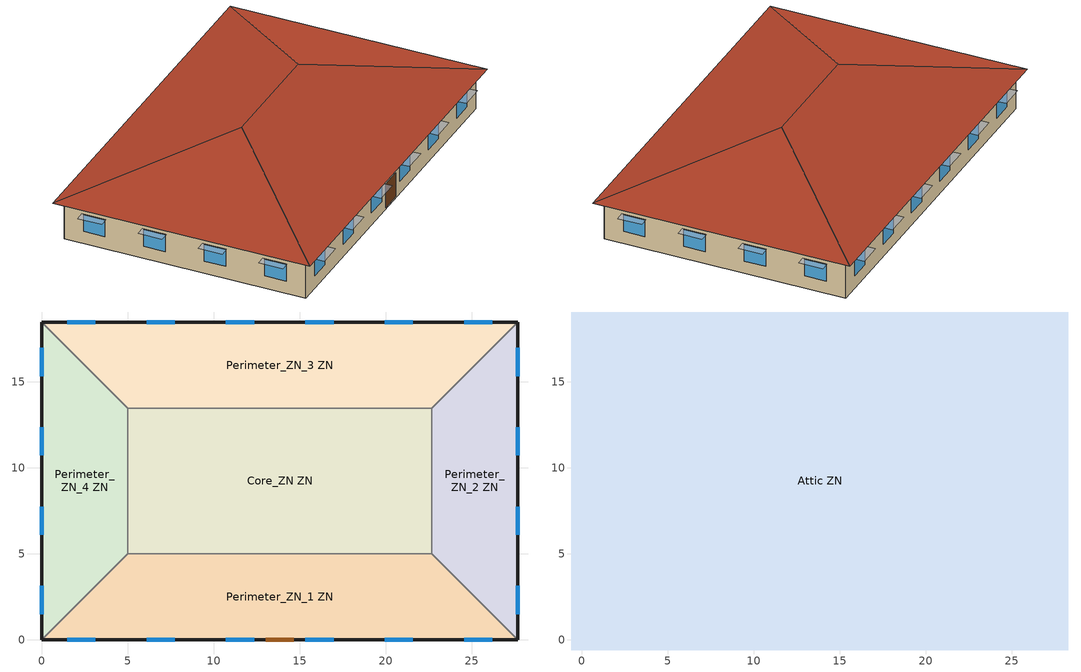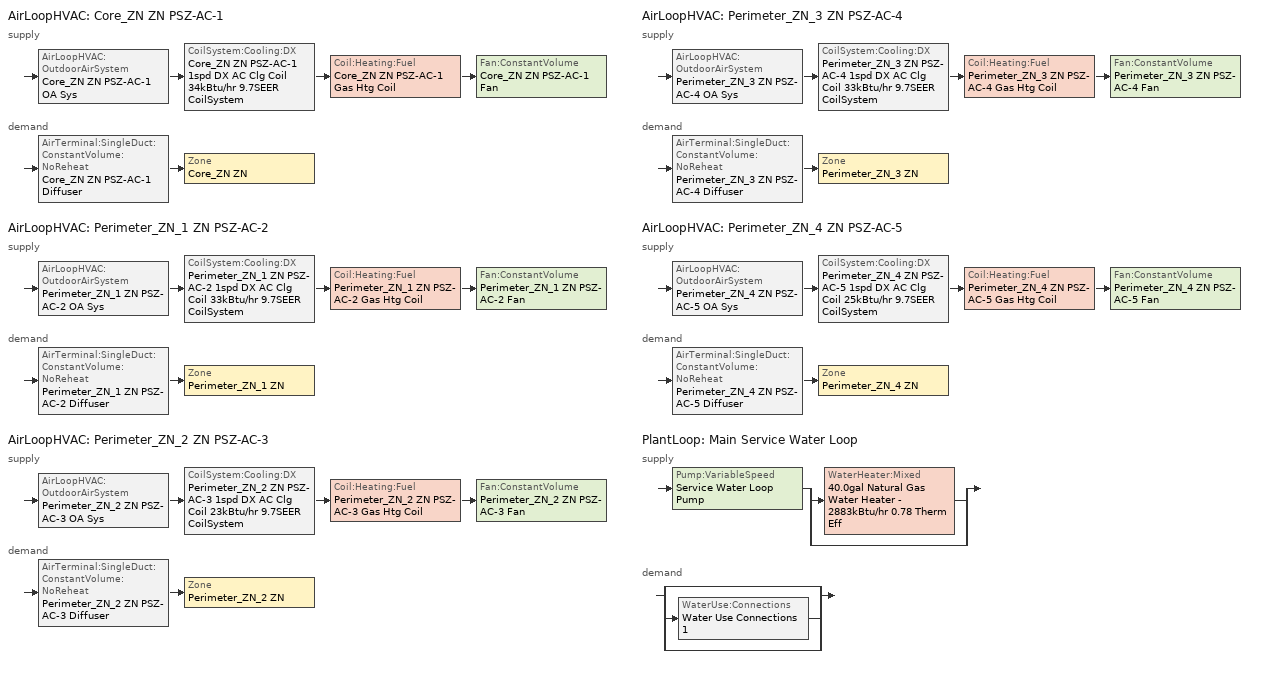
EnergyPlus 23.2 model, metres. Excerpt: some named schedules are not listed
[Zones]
Core_ZN ZN
 floor ground (ext-slab-mass): 22.69,13.46 22.69,5 5,5 5,13.46 z0
 wall to Perimeter_ZN_2 ZN (Typical Interior Wall): 22.69,5 22.69,13.46 z0:3.05
 wall to Perimeter_ZN_3 ZN (Typical Interior Wall): 22.69,13.46 5,13.46 z0:3.05
 wall to Perimeter_ZN_1 ZN (Typical Interior Wall): 5,5 22.69,5 z0:3.05
 wall to Perimeter_ZN_4 ZN (Typical Interior Wall): 5,13.46 5,5 z0:3.05
Perimeter_ZN_1 ZN
 floor ground (ext-slab-mass): 22.69,5 27.69,0 0,0 5,5 z0
 wall outside (Typical Insulated Exterior Mass Wall adj ext wall insulation adj ext wall insulation): 0,0 27.69,0 z0:3.05
 wall to Perimeter_ZN_2 ZN (Typical Interior Wall): 27.69,0 22.69,5 z0:3.05
 wall to Perimeter_ZN_4 ZN (Typical Interior Wall): 5,5 0,0 z0:3.05
 window (Window U-0.63 and Window SHGC 0.25): 1.49,0 3.12,0 / 6.11,0 7.74,0 / 10.72,0 12.35,0 / 15.34,0 16.97,0 / 19.95,0 21.58,0 / 24.57,0 26.2,0 z0.98:2.34
 door (Typical Insulated Metal Door): 13.03,0 14.66,0 z0.11:2.02
Perimeter_ZN_2 ZN
 floor ground (ext-slab-mass): 27.69,18.46 27.69,0 22.69,5 22.69,13.46 z0
 wall outside (Typical Insulated Exterior Mass Wall adj ext wall insulation adj ext wall insulation): 27.69,0 27.69,18.46 z0:3.05
 wall to Perimeter_ZN_3 ZN (Typical Interior Wall): 27.69,18.46 22.69,13.46 z0:3.05
 window (Window U-0.63 and Window SHGC 0.25): 27.69,1.49 27.69,3.12 / 27.69,6.11 27.69,7.74 / 27.69,10.72 27.69,12.35 / 27.69,15.34 27.69,16.97 z0.98:2.34
Perimeter_ZN_3 ZN
 floor ground (ext-slab-mass): 27.69,18.46 22.69,13.46 5,13.46 0,18.46 z0
 wall outside (Typical Insulated Exterior Mass Wall adj ext wall insulation adj ext wall insulation): 27.69,18.46 0,18.46 z0:3.05
 wall to Perimeter_ZN_4 ZN (Typical Interior Wall): 0,18.46 5,13.46 z0:3.05
 window (Window U-0.63 and Window SHGC 0.25): 26.2,18.46 24.57,18.46 / 21.58,18.46 19.95,18.46 / 16.97,18.46 15.34,18.46 / 12.35,18.46 10.72,18.46 / 7.74,18.46 6.11,18.46 / 3.12,18.46 1.49,18.46 z0.98:2.34
Perimeter_ZN_4 ZN
 floor ground (ext-slab-mass): 0,18.46 5,13.46 5,5 0,0 z0
 wall outside (Typical Insulated Exterior Mass Wall adj ext wall insulation adj ext wall insulation): 0,18.46 0,0 z0:3.05
 window (Window U-0.63 and Window SHGC 0.25): 0,16.97 0,15.34 / 0,12.35 0,10.72 / 0,7.74 0,6.11 / 0,3.12 0,1.49 z0.98:2.34
Attic ZN
 floor outside (Typical Insulated Exterior Mass Floor): 28.29,19.06 28.29,-0.6 27.69,0 27.69,18.46 z3.05; 28.29,19.06 27.69,18.46 0,18.46 -0.6,19.06 z3.05; 27.69,0 28.29,-0.6 -0.6,-0.6 0,0 z3.05; -0.6,19.06 0,18.46 0,0 -0.6,-0.6 z3.05
 floor to Core_ZN ZN (Typical Interior Floor): 22.69,13.46 22.69,5 5,5 5,13.46 z3.05
 floor to Perimeter_ZN_2 ZN (Typical Interior Floor): 27.69,18.46 27.69,0 22.69,5 22.69,13.46 z3.05
 floor to Perimeter_ZN_3 ZN (Typical Interior Floor): 27.69,18.46 22.69,13.46 5,13.46 0,18.46 z3.05
 floor to Perimeter_ZN_1 ZN (Typical Interior Floor): 22.69,5 27.69,0 0,0 5,5 z3.05
 floor to Perimeter_ZN_4 ZN (Typical Interior Floor): 0,18.46 5,13.46 5,5 0,0 z3.05
 roof outside (Typical IEAD Roof R-13.51 adj roof insulation adj roof insulation): 18.46,9.23,6.33 28.29,-0.6,3.05 28.29,19.06,3.05; 18.46,9.23,6.33 28.29,19.06,3.05 -0.6,19.06,3.05 9.23,9.23,6.33; 9.23,9.23,6.33 -0.6,-0.6,3.05 28.29,-0.6,3.05 18.46,9.23,6.33; 9.23,9.23,6.33 -0.6,19.06,3.05 -0.6,-0.6,3.05
shading: 3.22,0 1.39,0 1.39,-0.76 3.22,-0.76 z2.42; 7.84,0 6.01,0 6.01,-0.76 7.84,-0.76 z2.42; 12.45,0 10.62,0 10.62,-0.76 12.45,-0.76 z2.42; 17.07,0 15.24,0 15.24,-0.76 17.07,-0.76 z2.42; 21.68,0 19.85,0 19.85,-0.76 21.68,-0.76 z2.42; 26.3,0 24.47,0 24.47,-0.76 26.3,-0.76 z2.42; 27.69,3.22 27.69,1.39 28.45,1.39 28.45,3.22 z2.42; 27.69,7.84 27.69,6.01 28.45,6.01 28.45,7.84 z2.42; 27.69,12.45 27.69,10.62 28.45,10.62 28.45,12.45 z2.42; 27.69,17.07 27.69,15.24 28.45,15.24 28.45,17.07 z2.42; 24.47,18.46 26.3,18.46 26.3,19.22 24.47,19.22 z2.42; 19.85,18.46 21.68,18.46 21.68,19.22 19.85,19.22 z2.42; 15.24,18.46 17.07,18.46 17.07,19.22 15.24,19.22 z2.42; 10.62,18.46 12.45,18.46 12.45,19.22 10.62,19.22 z2.42; 6.01,18.46 7.84,18.46 7.84,19.22 6.01,19.22 z2.42; 1.39,18.46 3.22,18.46 3.22,19.22 1.39,19.22 z2.42; 0,15.24 0,17.07 -0.76,17.07 -0.76,15.24 z2.42; 0,10.62 0,12.45 -0.76,12.45 -0.76,10.62 z2.42; 0,6.01 0,7.84 -0.76,7.84 -0.76,6.01 z2.42; 0,1.39 0,3.22 -0.76,3.22 -0.76,1.39 z2.42
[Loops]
AirLoopHVAC 'Core_ZN ZN PSZ-AC-1'
 supply: AirLoopHVAC:OutdoorAirSystem 'Core_ZN ZN PSZ-AC-1 OA Sys' > CoilSystem:Cooling:DX 'Core_ZN ZN PSZ-AC-1 1spd DX AC Clg Coil 34kBtu/hr 9.7SEER CoilSystem' > Coil:Heating:Fuel 'Core_ZN ZN PSZ-AC-1 Gas Htg Coil' > Fan:ConstantVolume 'Core_ZN ZN PSZ-AC-1 Fan'
 demand: AirTerminal:SingleDuct:ConstantVolume:NoReheat 'Core_ZN ZN PSZ-AC-1 Diffuser' > Zone 'Core_ZN ZN'
AirLoopHVAC 'Perimeter_ZN_1 ZN PSZ-AC-2'
 supply: AirLoopHVAC:OutdoorAirSystem 'Perimeter_ZN_1 ZN PSZ-AC-2 OA Sys' > CoilSystem:Cooling:DX 'Perimeter_ZN_1 ZN PSZ-AC-2 1spd DX AC Clg Coil 33kBtu/hr 9.7SEER CoilSystem' > Coil:Heating:Fuel 'Perimeter_ZN_1 ZN PSZ-AC-2 Gas Htg Coil' > Fan:ConstantVolume 'Perimeter_ZN_1 ZN PSZ-AC-2 Fan'
 demand: AirTerminal:SingleDuct:ConstantVolume:NoReheat 'Perimeter_ZN_1 ZN PSZ-AC-2 Diffuser' > Zone 'Perimeter_ZN_1 ZN'
AirLoopHVAC 'Perimeter_ZN_2 ZN PSZ-AC-3'
 supply: AirLoopHVAC:OutdoorAirSystem 'Perimeter_ZN_2 ZN PSZ-AC-3 OA Sys' > CoilSystem:Cooling:DX 'Perimeter_ZN_2 ZN PSZ-AC-3 1spd DX AC Clg Coil 23kBtu/hr 9.7SEER CoilSystem' > Coil:Heating:Fuel 'Perimeter_ZN_2 ZN PSZ-AC-3 Gas Htg Coil' > Fan:ConstantVolume 'Perimeter_ZN_2 ZN PSZ-AC-3 Fan'
 demand: AirTerminal:SingleDuct:ConstantVolume:NoReheat 'Perimeter_ZN_2 ZN PSZ-AC-3 Diffuser' > Zone 'Perimeter_ZN_2 ZN'
AirLoopHVAC 'Perimeter_ZN_3 ZN PSZ-AC-4'
 supply: AirLoopHVAC:OutdoorAirSystem 'Perimeter_ZN_3 ZN PSZ-AC-4 OA Sys' > CoilSystem:Cooling:DX 'Perimeter_ZN_3 ZN PSZ-AC-4 1spd DX AC Clg Coil 33kBtu/hr 9.7SEER CoilSystem' > Coil:Heating:Fuel 'Perimeter_ZN_3 ZN PSZ-AC-4 Gas Htg Coil' > Fan:ConstantVolume 'Perimeter_ZN_3 ZN PSZ-AC-4 Fan'
 demand: AirTerminal:SingleDuct:ConstantVolume:NoReheat 'Perimeter_ZN_3 ZN PSZ-AC-4 Diffuser' > Zone 'Perimeter_ZN_3 ZN'
AirLoopHVAC 'Perimeter_ZN_4 ZN PSZ-AC-5'
 supply: AirLoopHVAC:OutdoorAirSystem 'Perimeter_ZN_4 ZN PSZ-AC-5 OA Sys' > CoilSystem:Cooling:DX 'Perimeter_ZN_4 ZN PSZ-AC-5 1spd DX AC Clg Coil 25kBtu/hr 9.7SEER CoilSystem' > Coil:Heating:Fuel 'Perimeter_ZN_4 ZN PSZ-AC-5 Gas Htg Coil' > Fan:ConstantVolume 'Perimeter_ZN_4 ZN PSZ-AC-5 Fan'
 demand: AirTerminal:SingleDuct:ConstantVolume:NoReheat 'Perimeter_ZN_4 ZN PSZ-AC-5 Diffuser' > Zone 'Perimeter_ZN_4 ZN'
PlantLoop 'Main Service Water Loop'
 supply: Pump:VariableSpeed 'Service Water Loop Pump' > split
  | WaterHeater:Mixed '40.0gal Natural Gas Water Heater - 2883kBtu/hr 0.78 Therm Eff'
  | bypass
 demand: split
  | bypass
  | WaterUse:Connections 'Water Use Connections 1'
  | bypass
[Building]
DOE Ref 1980-2004-SmallOffice-ASHRAE 169-2006-1A created: 2017-12-09 15:03:02 -0700: North Axis {deg}=0; Terrain=City; Loads Convergence Tolerance Value {W}=0.04; Temperature Convergence Tolerance Value {deltaC}=0.2; Solar Distribution=FullInteriorAndExterior; Maximum Number of Warmup Days=25; Minimum Number of Warmup Days=6
[Site:Location]
MIAMI INTL AP: Latitude {deg}=25.817; Longitude {deg}=-80.3; Time Zone {hr}=-5; Elevation {m}=11
[SizingPeriod:DesignDay] Day of Month=21; Dry-Bulb Temperature Range Modifier Type=DefaultMultipliers; Humidity Condition Type=Wetbulb; Barometric Pressure {Pa}=101193; Rain Indicator=No; Snow Indicator=No; Daylight Saving Time Indicator=No
Name | Month | Day Type | Maximum Dry-Bulb Temperature {C} | Daily Dry-Bulb Temperature Range {deltaC} | Wetbulb or DewPoint at Maximum Dry-Bulb {C} | Wind Speed {m/s} | Wind Direction {deg} | Solar Model Indicator | ASHRAE Clear Sky Optical Depth for Beam Irradiance (taub) | ASHRAE Clear Sky Optical Depth for Diffuse Irradiance (taud) | Sky Clearness
Miami Intl Ap Ann Clg .4% Condns DB=>MWB | 7 | SummerDesignDay | 33.2 | 6.7 | 25.3 | 4.5 | 140 | ASHRAETau | 0.528 | 1.905
Miami Intl Ap Ann Htg 99.6% Condns DB | 1 | WinterDesignDay | 8.7 | 0 | 8.7 | 3.8 | 340 | ASHRAEClearSky |  |  | 0
[Site:GroundTemperature:BuildingSurface]
22.509, 22.645, 22.781, 22.956, 23.052, 23.08, 23.116, 23.108, 23.133, 23.139, 23.077, 22.913
[Site:WaterMainsTemperature]
Calculation Method=Correlation; Annual Average Outdoor Air Temperature {C}=24.31; Maximum Difference In Monthly Average Outdoor Air Temperatures {deltaC}=8
[Material] Thermal Absorptance=0.9
Name | Roughness | Thickness {m} | Conductivity {W/m-K} | Density {kg/m3} | Specific Heat {J/kg-K} | Solar Absorptance | Visible Absorptance
1/2IN Gypsum | Smooth | 0.0127 | 0.16 | 784.9 | 830 | 0.4 | 0.4
100mm Normalweight concrete floor | MediumSmooth | 0.1016 | 2.31 | 2322 | 832 | 0.7 | 0.7
1IN Stucco | Smooth | 0.0253 | 0.6918 | 1858 | 837 | 0.7 | 0.92
4 in. Normalweight Concrete Floor | MediumRough | 0.1016 | 2.31 | 2322 | 832 | 0.7 | 0.7
8IN CONCRETE HW RefBldg | Rough | 0.2032 | 1.311 | 2240 | 836.8 | 0.7 | 0.7
F08 Metal surface; Metal Roof Surface | Smooth | 0.0008 | 45.28 | 7824 | 500 | 0.7 | 0.7
G01 13mm gypsum board | Smooth | 0.0127 | 0.16 | 800 | 1090 | 0.7 | 0.5
HW CONCRETE | Rough | 0.1016 | 1.31125 | 2240 | 837.36 | 0.7 | 0.7
Roof Membrane | VeryRough | 0.0095 | 0.16 | 1121.29 | 1460 | 0.77 | 0.7
Std Wood 6inch | MediumSmooth | 0.15 | 0.12 | 540 | 1210 | 0.7 | 0.7
[Material:NoMass] Thermal Absorptance=0.9; Solar Absorptance=0.7
Name | Roughness | Thermal Resistance {m2-K/W} | Visible Absorptance
CP02 CARPET PAD | VeryRough | 0.21648 | 0.8
Typical Carpet Pad | Smooth | 0.21648 | 0.8
Typical Insulation | Smooth | 0.0282222 | 0.7
Typical Insulation R-12.4 | Smooth | 2.18311 | 0.7
Typical Insulation R-12.4_R-value 12.4 (ft^2*h*R/Btu) 1_R-value 12.42 (ft^2*h*R/Btu) | Smooth | 2.18729 | 0.7
Typical Insulation R-12.4_R-value 12.4 (ft^2*h*R/Btu)_R-value 12.4 (ft^2*h*R/Btu) | Smooth | 2.18377 | 0.7
[WindowMaterial:SimpleGlazingSystem]
Simple Glazing Material U-0.63 and SHGC 0.25: U-Factor {W/m2-K}=3.57731; Solar Heat Gain Coefficient=0.25
[Construction]
ext-slab-mass: HW CONCRETE, CP02 CARPET PAD
InteriorFurnishings: Std Wood 6inch
Typical IEAD Roof R-13.51 adj roof insulation adj roof insulation: Roof Membrane, Typical Insulation R-12.4_R-value 12.4 (ft^2*h*R/Btu) 1_R-value 12.42 (ft^2*h*R/Btu), Metal Roof Surface
Typical Insulated Exterior Mass Floor: Typical Insulation R-12.4, 4 in. Normalweight Concrete Floor, Typical Carpet Pad
Typical Insulated Exterior Mass Wall adj ext wall insulation adj ext wall insulation: 1IN Stucco, 8IN CONCRETE HW RefBldg, Typical Insulation R-12.4_R-value 12.4 (ft^2*h*R/Btu)_R-value 12.4 (ft^2*h*R/Btu), 1/2IN Gypsum
Typical Insulated Metal Door: F08 Metal surface, Typical Insulation
Typical Interior Floor: 100mm Normalweight concrete floor, CP02 CARPET PAD
Typical Interior Wall: G01 13mm gypsum board, G01 13mm gypsum board
Window U-0.63 and Window SHGC 0.25: Simple Glazing Material U-0.63 and SHGC 0.25
[Zone]
Name | Part of Total Floor Area
Attic ZN | No
Core_ZN ZN; Perimeter_ZN_1 ZN; Perimeter_ZN_2 ZN; Perimeter_ZN_3 ZN; Perimeter_ZN_4 ZN | Yes
[InternalMass] Construction=InteriorFurnishings
Name | Zone or ZoneList | Surface Area {m2}
Core_ZN Mass | Core_ZN ZN | 299.3148
Perimeter_ZN_1 Mass | Perimeter_ZN_1 ZN | 226.9
Perimeter_ZN_2 Mass | Perimeter_ZN_2 ZN | 134.6
Perimeter_ZN_3 Mass | Perimeter_ZN_3 ZN | 226.9
Perimeter_ZN_4 Mass | Perimeter_ZN_4 ZN | 134.6
[Exterior:Lights]
NonDimming Exterior Lights Def: Schedule=SmallOffice Exterior Lights Always On; Design Level {W}=2766; Control Option=AstronomicalClock
[DesignSpecification:OutdoorAir]
Office WholeBuilding - Sm Office Ventilation (14.0 ft3/min-person: Outdoor Air Method=Sum; Outdoor Air Flow per Person {m3/s-person}=0.00660726; Outdoor Air Flow per Zone Floor Area {m3/s-m2}=0; Outdoor Air Flow per Zone {m3/s}=0; Outdoor Air Flow Air Changes per Hour {1/hr}=0
[DesignSpecification:ZoneAirDistribution] Zone Air Distribution Effectiveness in Cooling Mode=1; Zone Air Distribution Effectiveness in Heating Mode=1
Core_ZN ZN Design Spec Zone Air Dist; Perimeter_ZN_1 ZN Design Spec Zone Air Dist; Perimeter_ZN_2 ZN Design Spec Zone Air Dist; Perimeter_ZN_3 ZN Design Spec Zone Air Dist; Perimeter_ZN_4 ZN Design Spec Zone Air Dist
[Sizing:Zone] Zone Cooling Design Supply Air Temperature Input Method=SupplyAirTemperature; Zone Cooling Design Supply Air Temperature {C}=12.8; Zone Cooling Design Supply Air Temperature Difference {deltaC}=11.11; Zone Heating Design Supply Air Temperature Input Method=SupplyAirTemperature; Zone Heating Design Supply Air Temperature {C}=40; Zone Heating Design Supply Air Temperature Difference {deltaC}=11.11; Zone Cooling Design Supply Air Humidity Ratio {kgWater/kgDryAir}=0.0085; Zone Heating Design Supply Air Humidity Ratio {kgWater/kgDryAir}=0.008; Design Specification Outdoor Air Object=Office WholeBuilding - Sm Office Ventilation (14.0 ft3/min-person; Cooling Design Air Flow Method=DesignDay; Cooling Design Air Flow Rate {m3/s}=0; Cooling Minimum Air Flow per Zone Floor Area {m3/s-m2}=0.000762; Cooling Minimum Air Flow {m3/s}=0; Cooling Minimum Air Flow Fraction=0; Heating Design Air Flow Method=DesignDay; Heating Design Air Flow Rate {m3/s}=0; Heating Maximum Air Flow per Zone Floor Area {m3/s-m2}=0.002032; Heating Maximum Air Flow {m3/s}=0.141576; Heating Maximum Air Flow Fraction=0.3; Account for Dedicated Outdoor Air System=No; Dedicated Outdoor Air System Control Strategy=NeutralSupplyAir; Dedicated Outdoor Air Low Setpoint Temperature for Design {C}=autosize; Dedicated Outdoor Air High Setpoint Temperature for Design {C}=autosize; Zone Load Sizing Method=Sensible Load Only No Latent Load; Zone Latent Cooling Design Supply Air Humidity Ratio Input Method=HumidityRatioDifference; Zone Cooling Design Supply Air Humidity Ratio Difference {kgWater/kgDryAir}=0.005; Zone Latent Heating Design Supply Air Humidity Ratio Input Method=HumidityRatioDifference; Zone Humidification Design Supply Air Humidity Ratio Difference {kgWater/kgDryAir}=0.005
Name | Design Specification Zone Air Distribution Object
Core_ZN ZN | Core_ZN ZN Design Spec Zone Air Dist
Perimeter_ZN_1 ZN | Perimeter_ZN_1 ZN Design Spec Zone Air Dist
Perimeter_ZN_2 ZN | Perimeter_ZN_2 ZN Design Spec Zone Air Dist
Perimeter_ZN_3 ZN | Perimeter_ZN_3 ZN Design Spec Zone Air Dist
Perimeter_ZN_4 ZN | Perimeter_ZN_4 ZN Design Spec Zone Air Dist
[Sizing:System] Type of Load to Size On=Sensible; Design Outdoor Air Flow Rate {m3/s}=Autosize; Central Heating Maximum System Air Flow Ratio=1; Preheat Design Temperature {C}=7; Preheat Design Humidity Ratio {kgWater/kgDryAir}=0.008; Precool Design Temperature {C}=12.8; Precool Design Humidity Ratio {kgWater/kgDryAir}=0.008; Central Cooling Design Supply Air Temperature {C}=12.8; Central Heating Design Supply Air Temperature {C}=40; Type of Zone Sum to Use=Coincident; 100% Outdoor Air in Cooling=No; 100% Outdoor Air in Heating=No; Central Cooling Design Supply Air Humidity Ratio {kgWater/kgDryAir}=0.0085; Central Heating Design Supply Air Humidity Ratio {kgWater/kgDryAir}=0.008; Cooling Supply Air Flow Rate Method=DesignDay; Cooling Supply Air Flow Rate {m3/s}=0; Cooling Supply Air Flow Rate Per Floor Area {m3/s-m2}=0.00996765; Cooling Fraction of Autosized Cooling Supply Air Flow Rate=1; Cooling Supply Air Flow Rate Per Unit Cooling Capacity {m3/s-W}=3.94755e-05; Heating Supply Air Flow Rate Method=DesignDay; Heating Supply Air Flow Rate {m3/s}=0; Heating Supply Air Flow Rate Per Floor Area {m3/s-m2}=0.00996765; Heating Fraction of Autosized Heating Supply Air Flow Rate=1; Heating Fraction of Autosized Cooling Supply Air Flow Rate=1; Heating Supply Air Flow Rate Per Unit Heating Capacity {m3/s-W}=3.15882e-05; System Outdoor Air Method=ZoneSum; Zone Maximum Outdoor Air Fraction=1; Cooling Design Capacity Method=CoolingDesignCapacity; Cooling Design Capacity {W}=Autosize; Cooling Design Capacity Per Floor Area {W/m2}=234.7; Fraction of Autosized Cooling Design Capacity=1; Heating Design Capacity Method=HeatingDesignCapacity; Heating Design Capacity {W}=Autosize; Heating Design Capacity Per Floor Area {W/m2}=157; Fraction of Autosized Heating Design Capacity=1; Central Cooling Capacity Control Method=OnOff
Core_ZN ZN PSZ-AC-1; Perimeter_ZN_1 ZN PSZ-AC-2; Perimeter_ZN_2 ZN PSZ-AC-3; Perimeter_ZN_3 ZN PSZ-AC-4; Perimeter_ZN_4 ZN PSZ-AC-5
[Sizing:Plant]
Main Service Water Loop: Loop Type=Heating; Design Loop Exit Temperature {C}=60; Loop Design Temperature Difference {deltaC}=5; Sizing Option=NonCoincident; Zone Timesteps in Averaging Window=1; Coincident Sizing Factor Mode=None
[ZoneControl:Thermostat]
Name | Zone or ZoneList | Control Type Schedule | Control 1
Core_ZN ZN Thermostat | Core_ZN ZN | Core_ZN ZN Thermostat Schedule | Office WholeBuilding - Sm Office Thermostat 2
Perimeter_ZN_1 ZN Thermostat | Perimeter_ZN_1 ZN | Perimeter_ZN_1 ZN Thermostat Schedule | Office WholeBuilding - Sm Office Thermostat 3
Perimeter_ZN_2 ZN Thermostat | Perimeter_ZN_2 ZN | Perimeter_ZN_2 ZN Thermostat Schedule | Office WholeBuilding - Sm Office Thermostat 1
Perimeter_ZN_3 ZN Thermostat | Perimeter_ZN_3 ZN | Perimeter_ZN_3 ZN Thermostat Schedule | Office WholeBuilding - Sm Office Thermostat 4
Perimeter_ZN_4 ZN Thermostat | Perimeter_ZN_4 ZN | Perimeter_ZN_4 ZN Thermostat Schedule | Office WholeBuilding - Sm Office Thermostat 5
[ThermostatSetpoint:DualSetpoint] Heating Setpoint Temperature Schedule=Small Office HtgSetp; Cooling Setpoint Temperature Schedule=Always 26
Office WholeBuilding - Sm Office Thermostat 2; Office WholeBuilding - Sm Office Thermostat 3; Office WholeBuilding - Sm Office Thermostat 1; Office WholeBuilding - Sm Office Thermostat 4; Office WholeBuilding - Sm Office Thermostat 5
[AirTerminal:SingleDuct:ConstantVolume:NoReheat] Availability Schedule=Always On Discrete; Maximum Air Flow Rate {m3/s}=AutoSize
Core_ZN ZN PSZ-AC-1 Diffuser; Perimeter_ZN_1 ZN PSZ-AC-2 Diffuser; Perimeter_ZN_2 ZN PSZ-AC-3 Diffuser; Perimeter_ZN_3 ZN PSZ-AC-4 Diffuser; Perimeter_ZN_4 ZN PSZ-AC-5 Diffuser
[Zone equipment]
Core_ZN ZN: Core_ZN ZN PSZ-AC-1 Diffuser
Perimeter_ZN_1 ZN: Perimeter_ZN_1 ZN PSZ-AC-2 Diffuser
Perimeter_ZN_2 ZN: Perimeter_ZN_2 ZN PSZ-AC-3 Diffuser
Perimeter_ZN_3 ZN: Perimeter_ZN_3 ZN PSZ-AC-4 Diffuser
Perimeter_ZN_4 ZN: Perimeter_ZN_4 ZN PSZ-AC-5 Diffuser
[Fan:ConstantVolume] Fan Total Efficiency=0.53625; Pressure Rise {Pa}=622.722; Maximum Flow Rate {m3/s}=AutoSize; Motor Efficiency=0.825; Motor In Airstream Fraction=1
Name | Availability Schedule
Core_ZN ZN PSZ-AC-1 Fan | SmallOffice PSZ-AC Operation
Perimeter_ZN_1 ZN PSZ-AC-2 Fan; Perimeter_ZN_2 ZN PSZ-AC-3 Fan; Perimeter_ZN_3 ZN PSZ-AC-4 Fan; Perimeter_ZN_4 ZN PSZ-AC-5 Fan | Always On Discrete
[Coil:Cooling:DX:SingleSpeed] Availability Schedule=Always On Discrete; Gross Rated Total Cooling Capacity {W}=Autosize; Gross Rated Sensible Heat Ratio=Autosize; Gross Rated Cooling COP {W/W}=3.72; Rated Air Flow Rate {m3/s}=Autosize; 2017 Rated Evaporator Fan Power Per Volume Flow Rate {W/(m3/s)}=773.3; Condenser Type=AirCooled; Evaporative Condenser Effectiveness=0; Crankcase Heater Capacity {W}=0; Maximum Outdoor Dry-Bulb Temperature for Crankcase Heater Operation {C}=0; Basin Heater Capacity {W/K}=0; Basin Heater Setpoint Temperature {C}=10
Name | Total Cooling Capacity Function of Temperature Curve | Total Cooling Capacity Function of Flow Fraction Curve | Energy Input Ratio Function of Temperature Curve | Energy Input Ratio Function of Flow Fraction Curve | Part Load Fraction Correlation Curve
Core_ZN ZN PSZ-AC-1 1spd DX AC Clg Coil 34kBtu/hr 9.7SEER | DOE Ref DX Clg Coil Cool-Cap-fT | DOE Ref DX Clg Coil Cool-CAP-fFlow | DOE Ref DX Clg Coil Cool-EIR-fT | DOE Ref DX Clg Coil Cool-EIR-fFlow | DOE Ref DX Clg Coil Cool-PLF-fPLR
Perimeter_ZN_1 ZN PSZ-AC-2 1spd DX AC Clg Coil 33kBtu/hr 9.7SEER | DOE Ref DX Clg Coil Cool-Cap-fT 1 | DOE Ref DX Clg Coil Cool-CAP-fFlow 1 | DOE Ref DX Clg Coil Cool-EIR-fT 1 | DOE Ref DX Clg Coil Cool-EIR-fFlow 1 | DOE Ref DX Clg Coil Cool-PLF-fPLR 1
Perimeter_ZN_2 ZN PSZ-AC-3 1spd DX AC Clg Coil 23kBtu/hr 9.7SEER | DOE Ref DX Clg Coil Cool-Cap-fT 2 | DOE Ref DX Clg Coil Cool-CAP-fFlow 2 | DOE Ref DX Clg Coil Cool-EIR-fT 2 | DOE Ref DX Clg Coil Cool-EIR-fFlow 2 | DOE Ref DX Clg Coil Cool-PLF-fPLR 2
Perimeter_ZN_3 ZN PSZ-AC-4 1spd DX AC Clg Coil 33kBtu/hr 9.7SEER | DOE Ref DX Clg Coil Cool-Cap-fT 3 | DOE Ref DX Clg Coil Cool-CAP-fFlow 3 | DOE Ref DX Clg Coil Cool-EIR-fT 3 | DOE Ref DX Clg Coil Cool-EIR-fFlow 3 | DOE Ref DX Clg Coil Cool-PLF-fPLR 3
Perimeter_ZN_4 ZN PSZ-AC-5 1spd DX AC Clg Coil 25kBtu/hr 9.7SEER | DOE Ref DX Clg Coil Cool-Cap-fT 4 | DOE Ref DX Clg Coil Cool-CAP-fFlow 4 | DOE Ref DX Clg Coil Cool-EIR-fT 4 | DOE Ref DX Clg Coil Cool-EIR-fFlow 4 | DOE Ref DX Clg Coil Cool-PLF-fPLR 4
[Coil:Heating:Fuel] Availability Schedule=Always On Discrete; Fuel Type=NaturalGas; Burner Efficiency=0.8; Nominal Capacity {W}=AutoSize; On Cycle Parasitic Electric Load {W}=0; Off Cycle Parasitic Fuel Load {W}=0
Core_ZN ZN PSZ-AC-1 Gas Htg Coil; Perimeter_ZN_1 ZN PSZ-AC-2 Gas Htg Coil; Perimeter_ZN_2 ZN PSZ-AC-3 Gas Htg Coil; Perimeter_ZN_3 ZN PSZ-AC-4 Gas Htg Coil; Perimeter_ZN_4 ZN PSZ-AC-5 Gas Htg Coil
[CoilSystem:Cooling:DX] Availability Schedule=Always On Discrete
Name | Cooling Coil
Core_ZN ZN PSZ-AC-1 1spd DX AC Clg Coil 34kBtu/hr 9.7SEER CoilSystem | Core_ZN ZN PSZ-AC-1 1spd DX AC Clg Coil 34kBtu/hr 9.7SEER
Perimeter_ZN_1 ZN PSZ-AC-2 1spd DX AC Clg Coil 33kBtu/hr 9.7SEER CoilSystem | Perimeter_ZN_1 ZN PSZ-AC-2 1spd DX AC Clg Coil 33kBtu/hr 9.7SEER
Perimeter_ZN_2 ZN PSZ-AC-3 1spd DX AC Clg Coil 23kBtu/hr 9.7SEER CoilSystem | Perimeter_ZN_2 ZN PSZ-AC-3 1spd DX AC Clg Coil 23kBtu/hr 9.7SEER
Perimeter_ZN_3 ZN PSZ-AC-4 1spd DX AC Clg Coil 33kBtu/hr 9.7SEER CoilSystem | Perimeter_ZN_3 ZN PSZ-AC-4 1spd DX AC Clg Coil 33kBtu/hr 9.7SEER
Perimeter_ZN_4 ZN PSZ-AC-5 1spd DX AC Clg Coil 25kBtu/hr 9.7SEER CoilSystem | Perimeter_ZN_4 ZN PSZ-AC-5 1spd DX AC Clg Coil 25kBtu/hr 9.7SEER
[Controller:OutdoorAir] Minimum Outdoor Air Flow Rate {m3/s}=0; Maximum Outdoor Air Flow Rate {m3/s}=Autosize; Economizer Control Type=NoEconomizer; Economizer Control Action Type=ModulateFlow; Economizer Maximum Limit Dry-Bulb Temperature {C}=28; Economizer Maximum Limit Enthalpy {J/kg}=64000; Economizer Minimum Limit Dry-Bulb Temperature {C}=-100; Lockout Type=LockoutWithCompressor; Minimum Limit Type=FixedMinimum; Minimum Outdoor Air Schedule=Always On Discrete; High Humidity Control=No; Control High Indoor Humidity Based on Outdoor Humidity Ratio=Yes; Heat Recovery Bypass Control Type=BypassWhenOAFlowGreaterThanMinimum
Name | Mechanical Ventilation Controller
Core_ZN ZN PSZ-AC-1 OA Sys Controller | Controller Mechanical Ventilation 5
Perimeter_ZN_1 ZN PSZ-AC-2 OA Sys Controller | Controller Mechanical Ventilation 1
Perimeter_ZN_2 ZN PSZ-AC-3 OA Sys Controller | Controller Mechanical Ventilation 2
Perimeter_ZN_3 ZN PSZ-AC-4 OA Sys Controller | Controller Mechanical Ventilation 3
Perimeter_ZN_4 ZN PSZ-AC-5 OA Sys Controller | Controller Mechanical Ventilation 4
[Controller:MechanicalVentilation] Availability Schedule=Always On Discrete; Demand Controlled Ventilation=No; System Outdoor Air Method=ZoneSum; Design Specification Outdoor Air Object Name 1=Office WholeBuilding - Sm Office Ventilation (14.0 ft3/min-person
Name | Zone or ZoneList 1 | Design Specification Zone Air Distribution Object Name 1
Controller Mechanical Ventilation 5 | Core_ZN ZN | Core_ZN ZN Design Spec Zone Air Dist
Controller Mechanical Ventilation 1 | Perimeter_ZN_1 ZN | Perimeter_ZN_1 ZN Design Spec Zone Air Dist
Controller Mechanical Ventilation 2 | Perimeter_ZN_2 ZN | Perimeter_ZN_2 ZN Design Spec Zone Air Dist
Controller Mechanical Ventilation 3 | Perimeter_ZN_3 ZN | Perimeter_ZN_3 ZN Design Spec Zone Air Dist
Controller Mechanical Ventilation 4 | Perimeter_ZN_4 ZN | Perimeter_ZN_4 ZN Design Spec Zone Air Dist
[AirLoopHVAC] Design Supply Air Flow Rate {m3/s}=AutoSize
Core_ZN ZN PSZ-AC-1; Perimeter_ZN_1 ZN PSZ-AC-2; Perimeter_ZN_2 ZN PSZ-AC-3; Perimeter_ZN_3 ZN PSZ-AC-4; Perimeter_ZN_4 ZN PSZ-AC-5
[Pump:VariableSpeed]
Service Water Loop Pump: Design Maximum Flow Rate {m3/s}=Autosize; Design Pump Head {Pa}=0.001; Design Power Consumption {W}=Autosize; Motor Efficiency=0.825; Fraction of Motor Inefficiencies to Fluid Stream=0; Coefficient 1 of the Part Load Performance Curve=0; Coefficient 2 of the Part Load Performance Curve=1; Coefficient 3 of the Part Load Performance Curve=0; Coefficient 4 of the Part Load Performance Curve=0; Design Minimum Flow Rate {m3/s}=0; Pump Control Type=Intermittent
[WaterHeater:Mixed]
40.0gal Natural Gas Water Heater - 2883kBtu/hr 0.78 Therm Eff: Tank Volume {m3}=0.151416; Setpoint Temperature Schedule=Service Water Loop Temp - 140F; Deadband Temperature Difference {deltaC}=2; Maximum Temperature Limit {C}=82.2222; Heater Control Type=Cycle; Heater Maximum Capacity {W}=844924; Heater Ignition Minimum Flow Rate {m3/s}=0; Heater Ignition Delay {s}=0; Heater Fuel Type=NaturalGas; Heater Thermal Efficiency=0.83; Off Cycle Parasitic Fuel Consumption Rate {W}=19.9992; Off Cycle Parasitic Fuel Type=NaturalGas; Off Cycle Parasitic Heat Fraction to Tank=0.8; On Cycle Parasitic Fuel Consumption Rate {W}=19.9992; On Cycle Parasitic Fuel Type=NaturalGas; On Cycle Parasitic Heat Fraction to Tank=0; Ambient Temperature Indicator=Schedule; Ambient Temperature Schedule=Water Heater Ambient Temp Schedule - 70F; Off Cycle Loss Coefficient to Ambient Temperature {W/K}=5.99799; Off Cycle Loss Fraction to Zone=1; On Cycle Loss Coefficient to Ambient Temperature {W/K}=5.99799; On Cycle Loss Fraction to Zone=1; Use Side Effectiveness=1; Source Side Effectiveness=1; Use Side Design Flow Rate {m3/s}=Autosize; Source Side Design Flow Rate {m3/s}=Autosize; Indirect Water Heating Recovery Time {hr}=1.5; Source Side Flow Control Mode=IndirectHeatPrimarySetpoint
[PlantLoop]
Main Service Water Loop: Fluid Type=Water; Plant Equipment Operation Scheme=Main Service Water Loop Operation Schemes; Maximum Loop Temperature {C}=60; Minimum Loop Temperature {C}=10; Maximum Loop Flow Rate {m3/s}=Autosize; Minimum Loop Flow Rate {m3/s}=0; Plant Loop Volume {m3}=Autocalculate; Load Distribution Scheme=Optimal; Plant Loop Demand Calculation Scheme=SingleSetpoint
[PlantEquipmentList]
Main Service Water Loop Heating Equipment List: 40.0gal Natural Gas Water Heater - 2883kBtu/hr 0.78 Therm Eff
[PlantEquipmentOperation:HeatingLoad]
Main Service Water Loop Heating Operation Scheme: Load Range 1 Lower Limit {W}=0; Load Range 1 Upper Limit {W}=1000000000; Range 1 Equipment List=Main Service Water Loop Heating Equipment List
[PlantEquipmentOperationSchemes]
Main Service Water Loop Operation Schemes: Control Scheme 1=Main Service Water Loop Heating Operation Scheme; Control Scheme 1 Schedule=Always On Discrete
[AvailabilityManager:Scheduled] Schedule=Always On Discrete
Core_ZN ZN PSZ-AC-1 OA Sys Availability Manager; Perimeter_ZN_1 ZN PSZ-AC-2 OA Sys Availability Manager; Perimeter_ZN_2 ZN PSZ-AC-3 OA Sys Availability Manager; Perimeter_ZN_3 ZN PSZ-AC-4 OA Sys Availability Manager; Perimeter_ZN_4 ZN PSZ-AC-5 OA Sys Availability Manager
[SetpointManager:Scheduled]
Service hot water setpoint manager: Control Variable=Temperature; Schedule=Service Water Loop Temp - 140F
[SetpointManager:SingleZone:Reheat] Control Variable=Temperature; Minimum Supply Air Temperature {C}=10; Maximum Supply Air Temperature {C}=50
Name | Control Zone
Setpoint Manager Single Zone Reheat 5 | Core_ZN ZN
Setpoint Manager Single Zone Reheat 1 | Perimeter_ZN_1 ZN
Setpoint Manager Single Zone Reheat 2 | Perimeter_ZN_2 ZN
Setpoint Manager Single Zone Reheat 3 | Perimeter_ZN_3 ZN
Setpoint Manager Single Zone Reheat 4 | Perimeter_ZN_4 ZN
[SetpointManager:MixedAir] Control Variable=Temperature
Node 60 OS Default SPM; Node 59 OS Default SPM; Node 58 OS Default SPM; Node 16 OS Default SPM; Node 15 OS Default SPM; Node 14 OS Default SPM; Node 27 OS Default SPM; Node 26 OS Default SPM; Node 25 OS Default SPM; Node 38 OS Default SPM; Node 37 OS Default SPM; Node 36 OS Default SPM; Node 49 OS Default SPM; Node 48 OS Default SPM; Node 47 OS Default SPM
[WaterUse:Equipment]
Main Service Water Use 0.05gal/min: Peak Flow Rate {m3/s}=3.15451e-06; Flow Rate Fraction Schedule=OfficeSmall BLDG_SWH_SCH; Target Temperature Schedule=Mixed Water At Faucet Temp - 110F; Sensible Fraction Schedule=Fraction Sensible - 0.2; Latent Fraction Schedule=Fraction Latent - 0.05
[WaterUse:Connections]
Water Use Connections 1: Water Use Equipment 1=Main Service Water Use 0.05gal/min
[Schedule:Day:Interval]
OfficeSmall BLDG_SWH_SCH Default: No, 00:15, 0.04, 00:30, 0.04, 00:45, 0.04, 01:00, 0.04, 01:15, 0.04, 01:30, 0.04, 01:45, 0.04, 02:00, 0.04, 02:15, 0.04, 02:30, 0.04, 02:45, 0.04, 03:00, 0.04, 03:15, 0.04, 03:30, 0.04, 03:45, 0.04, 04:00, 0.04, 04:15, 0.04, 04:30, 0.04, 04:45, 0.04, 05:00, 0.04, 05:15, 0.07, 05:30, 0.07, 05:45, 0.07, 06:00, 0.07, 06:15, 0.04, 06:30, 0.04, 06:45, 0.04, 07:00, 0.04, 07:15, 0.04, 07:30, 0.04, 07:45, 0.04, 08:00, 0.04, 08:15, 0.04, 08:30, 0.04, 08:45, 0.04, 09:00, 0.04, 09:15, 0.04, 09:30, 0.04, 09:45, 0.04, 10:00, 0.04, 10:15, 0.04, 10:30, 0.04, 10:45, 0.04, 11:00, 0.04, 11:15, 0.06, 11:30, 0.06, 11:45, 0.06, 12:00, 0.06, 12:15, 0.06, 12:30, 0.06, 12:45, 0.06, 13:00, 0.06, 13:15, 0.09, 13:30, 0.09, 13:45, 0.09, 14:00, 0.09, 14:15, 0.06, 14:30, 0.06, 14:45, 0.06, 15:00, 0.06, 15:15, 0.04, 15:30, 0.04, 15:45, 0.04, 16:00, 0.04, 16:15, 0.04, 16:30, 0.04, 16:45, 0.04, 17:00, 0.04, 17:15, 0.04, 17:30, 0.04, 17:45, 0.04, 18:00, 0.04, 18:15, 0.04, 18:30, 0.04, 18:45, 0.04, 19:00, 0.04, 19:15, 0.04, 19:30, 0.04, 19:45, 0.04, 20:00, 0.04, 20:15, 0.04, 20:30, 0.04, 20:45, 0.04, 21:00, 0.04, 21:15, 0.07, 21:30, 0.07, 21:45, 0.07, 22:00, 0.07, 22:15, 0.04, 22:30, 0.04, 22:45, 0.04, 23:00, 0.04, 23:15, 0.04, 23:30, 0.04, 23:45, 0.04, 24:00, 0.04
OfficeSmall BLDG_SWH_SCH WntrDsn|SmrDsn|Wkdy Day: No, 00:15, 0.05, 00:30, 0.05, 00:45, 0.05, 01:00, 0.05, 01:15, 0.05, 01:30, 0.05, 01:45, 0.05, 02:00, 0.05, 02:15, 0.05, 02:30, 0.05, 02:45, 0.05, 03:00, 0.05, 03:15, 0.05, 03:30, 0.05, 03:45, 0.05, 04:00, 0.05, 04:15, 0.05, 04:30, 0.05, 04:45, 0.05, 05:00, 0.08, 05:15, 0.08, 05:30, 0.08, 05:45, 0.08, 06:00, 0.07, 06:15, 0.07, 06:30, 0.07, 06:45, 0.07, 07:00, 0.119, 07:15, 0.119, 07:30, 0.119, 07:45, 0.119, 08:00, 0.35, 08:15, 0.35, 08:30, 0.35, 08:45, 0.35, 09:00, 0.38, 09:15, 0.38, 09:30, 0.38, 09:45, 0.38, 10:00, 0.39, 10:15, 0.39, 10:30, 0.39, 10:45, 0.39, 11:00, 0.47, 11:15, 0.47, 11:30, 0.47, 11:45, 0.47, 12:00, 0.47, 12:15, 0.57, 12:30, 0.57, 12:45, 0.57, 13:00, 0.57, 13:15, 0.54, 13:30, 0.54, 13:45, 0.54, 14:00, 0.54, 14:15, 0.34, 14:30, 0.34, 14:45, 0.34, 15:00, 0.34, 15:15, 0.33, 15:30, 0.33, 15:45, 0.33, 16:00, 0.33, 16:15, 0.44, 16:30, 0.44, 16:45, 0.44, 17:00, 0.44, 17:15, 0.26, 17:30, 0.26, 17:45, 0.26, 18:00, 0.26, 18:15, 0.21, 18:30, 0.21, 18:45, 0.21, 19:00, 0.21, 19:15, 0.15, 19:30, 0.15, 19:45, 0.15, 20:00, 0.15, 20:15, 0.17, 20:30, 0.17, 20:45, 0.17, 21:00, 0.17, 21:15, 0.08, 21:30, 0.08, 21:45, 0.08, 22:00, 0.08, 22:15, 0.05, 22:30, 0.05, 22:45, 0.05, 23:00, 0.05, 23:15, 0.05, 23:30, 0.05, 23:45, 0.05, 24:00, 0.05
Schedule Day 31: No, 00:15, 0, 00:30, 0, 00:45, 0, 01:00, 0, 01:15, 0, 01:30, 0, 01:45, 0, 02:00, 0, 02:15, 0, 02:30, 0, 02:45, 0, 03:00, 0, 03:15, 0, 03:30, 0, 03:45, 0, 04:00, 0, 04:15, 0, 04:30, 0, 04:45, 0, 05:00, 0, 05:15, 0, 05:30, 0, 05:45, 0, 06:00, 0, 06:15, 0, 06:30, 0, 06:45, 0, 07:00, 0, 07:15, 0, 07:30, 0, 07:45, 0, 08:00, 0, 08:15, 0, 08:30, 0, 08:45, 0, 09:00, 0, 09:15, 0, 09:30, 0, 09:45, 0, 10:00, 0, 10:15, 0, 10:30, 0, 10:45, 0, 11:00, 0, 11:15, 0, 11:30, 0, 11:45, 0, 12:00, 0, 12:15, 0, 12:30, 0, 12:45, 0, 13:00, 0, 13:15, 0, 13:30, 0, 13:45, 0, 14:00, 0, 14:15, 0, 14:30, 0, 14:45, 0, 15:00, 0, 15:15, 0, 15:30, 0, 15:45, 0, 16:00, 0, 16:15, 0, 16:30, 0, 16:45, 0, 17:00, 0, 17:15, 0, 17:30, 0, 17:45, 0, 18:00, 0, 18:15, 0, 18:30, 0, 18:45, 0, 19:00, 0, 19:15, 0, 19:30, 0, 19:45, 0, 20:00, 0, 20:15, 0, 20:30, 0, 20:45, 0, 21:00, 0, 21:15, 0, 21:30, 0, 21:45, 0, 22:00, 0, 22:15, 0, 22:30, 0, 22:45, 0, 23:00, 0, 23:15, 0, 23:30, 0, 23:45, 0, 24:00, 0
Service Water Loop Temp - 140F Default: No, 00:15, 60, 00:30, 60, 00:45, 60, 01:00, 60, 01:15, 60, 01:30, 60, 01:45, 60, 02:00, 60, 02:15, 60, 02:30, 60, 02:45, 60, 03:00, 60, 03:15, 60, 03:30, 60, 03:45, 60, 04:00, 60, 04:15, 60, 04:30, 60, 04:45, 60, 05:00, 60, 05:15, 60, 05:30, 60, 05:45, 60, 06:00, 60, 06:15, 60, 06:30, 60, 06:45, 60, 07:00, 60, 07:15, 60, 07:30, 60, 07:45, 60, 08:00, 60, 08:15, 60, 08:30, 60, 08:45, 60, 09:00, 60, 09:15, 60, 09:30, 60, 09:45, 60, 10:00, 60, 10:15, 60, 10:30, 60, 10:45, 60, 11:00, 60, 11:15, 60, 11:30, 60, 11:45, 60, 12:00, 60, 12:15, 60, 12:30, 60, 12:45, 60, 13:00, 60, 13:15, 60, 13:30, 60, 13:45, 60, 14:00, 60, 14:15, 60, 14:30, 60, 14:45, 60, 15:00, 60, 15:15, 60, 15:30, 60, 15:45, 60, 16:00, 60, 16:15, 60, 16:30, 60, 16:45, 60, 17:00, 60, 17:15, 60, 17:30, 60, 17:45, 60, 18:00, 60, 18:15, 60, 18:30, 60, 18:45, 60, 19:00, 60, 19:15, 60, 19:30, 60, 19:45, 60, 20:00, 60, 20:15, 60, 20:30, 60, 20:45, 60, 21:00, 60, 21:15, 60, 21:30, 60, 21:45, 60, 22:00, 60, 22:15, 60, 22:30, 60, 22:45, 60, 23:00, 60, 23:15, 60, 23:30, 60, 23:45, 60, 24:00, 60
SmallOffice Exterior Lights Always On Default: No, 00:15, 1, 00:30, 1, 00:45, 1, 01:00, 1, 01:15, 1, 01:30, 1, 01:45, 1, 02:00, 1, 02:15, 1, 02:30, 1, 02:45, 1, 03:00, 1, 03:15, 1, 03:30, 1, 03:45, 1, 04:00, 1, 04:15, 1, 04:30, 1, 04:45, 1, 05:00, 1, 05:15, 1, 05:30, 1, 05:45, 1, 06:00, 1, 06:15, 1, 06:30, 1, 06:45, 1, 07:00, 1, 07:15, 1, 07:30, 1, 07:45, 1, 08:00, 1, 08:15, 1, 08:30, 1, 08:45, 1, 09:00, 1, 09:15, 1, 09:30, 1, 09:45, 1, 10:00, 1, 10:15, 1, 10:30, 1, 10:45, 1, 11:00, 1, 11:15, 1, 11:30, 1, 11:45, 1, 12:00, 1, 12:15, 1, 12:30, 1, 12:45, 1, 13:00, 1, 13:15, 1, 13:30, 1, 13:45, 1, 14:00, 1, 14:15, 1, 14:30, 1, 14:45, 1, 15:00, 1, 15:15, 1, 15:30, 1, 15:45, 1, 16:00, 1, 16:15, 1, 16:30, 1, 16:45, 1, 17:00, 1, 17:15, 1, 17:30, 1, 17:45, 1, 18:00, 1, 18:15, 1, 18:30, 1, 18:45, 1, 19:00, 1, 19:15, 1, 19:30, 1, 19:45, 1, 20:00, 1, 20:15, 1, 20:30, 1, 20:45, 1, 21:00, 1, 21:15, 1, 21:30, 1, 21:45, 1, 22:00, 1, 22:15, 1, 22:30, 1, 22:45, 1, 23:00, 1, 23:15, 1, 23:30, 1, 23:45, 1, 24:00, 1
SmallOffice Exterior Lights Always On Summer Design Day; SmallOffice Exterior Lights Always On Winter Design Day: No, 24:00, 1
SmallOffice PSZ-AC Operation Default: No, 00:15, 0, 00:30, 0, 00:45, 0, 01:00, 0, 01:15, 0, 01:30, 0, 01:45, 0, 02:00, 0, 02:15, 0, 02:30, 0, 02:45, 0, 03:00, 0, 03:15, 0, 03:30, 0, 03:45, 0, 04:00, 0, 04:15, 0, 04:30, 0, 04:45, 0, 05:00, 0, 05:15, 0, 05:30, 0, 05:45, 0, 06:00, 0, 06:15, 1, 06:30, 1, 06:45, 1, 07:00, 1, 07:15, 1, 07:30, 1, 07:45, 1, 08:00, 1, 08:15, 1, 08:30, 1, 08:45, 1, 09:00, 1, 09:15, 1, 09:30, 1, 09:45, 1, 10:00, 1, 10:15, 1, 10:30, 1, 10:45, 1, 11:00, 1, 11:15, 1, 11:30, 1, 11:45, 1, 12:00, 1, 12:15, 1, 12:30, 1, 12:45, 1, 13:00, 1, 13:15, 1, 13:30, 1, 13:45, 1, 14:00, 1, 14:15, 1, 14:30, 1, 14:45, 1, 15:00, 1, 15:15, 1, 15:30, 1, 15:45, 1, 16:00, 1, 16:15, 1, 16:30, 1, 16:45, 1, 17:00, 1, 17:15, 1, 17:30, 1, 17:45, 1, 18:00, 1, 18:15, 1, 18:30, 1, 18:45, 1, 19:00, 1, 19:15, 1, 19:30, 1, 19:45, 1, 20:00, 1, 20:15, 1, 20:30, 1, 20:45, 1, 21:00, 1, 21:15, 1, 21:30, 1, 21:45, 1, 22:00, 1, 22:15, 0, 22:30, 0, 22:45, 0, 23:00, 0, 23:15, 0, 23:30, 0, 23:45, 0, 24:00, 0
SmallOffice PSZ-AC Operation Sat|WntrDsn Day: No, 00:15, 0, 00:30, 0, 00:45, 0, 01:00, 0, 01:15, 0, 01:30, 0, 01:45, 0, 02:00, 0, 02:15, 0, 02:30, 0, 02:45, 0, 03:00, 0, 03:15, 0, 03:30, 0, 03:45, 0, 04:00, 0, 04:15, 0, 04:30, 0, 04:45, 0, 05:00, 0, 05:15, 0, 05:30, 0, 05:45, 0, 06:00, 0, 06:15, 1, 06:30, 1, 06:45, 1, 07:00, 1, 07:15, 1, 07:30, 1, 07:45, 1, 08:00, 1, 08:15, 1, 08:30, 1, 08:45, 1, 09:00, 1, 09:15, 1, 09:30, 1, 09:45, 1, 10:00, 1, 10:15, 1, 10:30, 1, 10:45, 1, 11:00, 1, 11:15, 1, 11:30, 1, 11:45, 1, 12:00, 1, 12:15, 1, 12:30, 1, 12:45, 1, 13:00, 1, 13:15, 1, 13:30, 1, 13:45, 1, 14:00, 1, 14:15, 1, 14:30, 1, 14:45, 1, 15:00, 1, 15:15, 1, 15:30, 1, 15:45, 1, 16:00, 1, 16:15, 1, 16:30, 1, 16:45, 1, 17:00, 1, 17:15, 1, 17:30, 1, 17:45, 1, 18:00, 1, 18:15, 0, 18:30, 0, 18:45, 0, 19:00, 0, 19:15, 0, 19:30, 0, 19:45, 0, 20:00, 0, 20:15, 0, 20:30, 0, 20:45, 0, 21:00, 0, 21:15, 0, 21:30, 0, 21:45, 0, 22:00, 0, 22:15, 0, 22:30, 0, 22:45, 0, 23:00, 0, 23:15, 0, 23:30, 0, 23:45, 0, 24:00, 0
SmallOffice PSZ-AC Operation Summer Design Day 1: No, 07:00, 0, 22:00, 1, 24:00, 0
SmallOffice PSZ-AC Operation Winter Design Day: No, 24:00, 0
Water Heater Ambient Temp Schedule - 70F Default: No, 00:15, 21.1111, 00:30, 21.1111, 00:45, 21.1111, 01:00, 21.1111, 01:15, 21.1111, 01:30, 21.1111, 01:45, 21.1111, 02:00, 21.1111, 02:15, 21.1111, 02:30, 21.1111, 02:45, 21.1111, 03:00, 21.1111, 03:15, 21.1111, 03:30, 21.1111, 03:45, 21.1111, 04:00, 21.1111, 04:15, 21.1111, 04:30, 21.1111, 04:45, 21.1111, 05:00, 21.1111, 05:15, 21.1111, 05:30, 21.1111, 05:45, 21.1111, 06:00, 21.1111, 06:15, 21.1111, 06:30, 21.1111, 06:45, 21.1111, 07:00, 21.1111, 07:15, 21.1111, 07:30, 21.1111, 07:45, 21.1111, 08:00, 21.1111, 08:15, 21.1111, 08:30, 21.1111, 08:45, 21.1111, 09:00, 21.1111, 09:15, 21.1111, 09:30, 21.1111, 09:45, 21.1111, 10:00, 21.1111, 10:15, 21.1111, 10:30, 21.1111, 10:45, 21.1111, 11:00, 21.1111, 11:15, 21.1111, 11:30, 21.1111, 11:45, 21.1111, 12:00, 21.1111, 12:15, 21.1111, 12:30, 21.1111, 12:45, 21.1111, 13:00, 21.1111, 13:15, 21.1111, 13:30, 21.1111, 13:45, 21.1111, 14:00, 21.1111, 14:15, 21.1111, 14:30, 21.1111, 14:45, 21.1111, 15:00, 21.1111, 15:15, 21.1111, 15:30, 21.1111, 15:45, 21.1111, 16:00, 21.1111, 16:15, 21.1111, 16:30, 21.1111, 16:45, 21.1111, 17:00, 21.1111, 17:15, 21.1111, 17:30, 21.1111, 17:45, 21.1111, 18:00, 21.1111, 18:15, 21.1111, 18:30, 21.1111, 18:45, 21.1111, 19:00, 21.1111, 19:15, 21.1111, 19:30, 21.1111, 19:45, 21.1111, 20:00, 21.1111, 20:15, 21.1111, 20:30, 21.1111, 20:45, 21.1111, 21:00, 21.1111, 21:15, 21.1111, 21:30, 21.1111, 21:45, 21.1111, 22:00, 21.1111, 22:15, 21.1111, 22:30, 21.1111, 22:45, 21.1111, 23:00, 21.1111, 23:15, 21.1111, 23:30, 21.1111, 23:45, 21.1111, 24:00, 21.1111
[Schedule:Week:Daily]
Schedule:Week:Daily {482de37f-a175-47df-9717-b50db4df4c38}: Small Office HtgSetp SmrDsn|Sun Day, Small Office HtgSetp Default, Small Office HtgSetp Default, Small Office HtgSetp Default, Small Office HtgSetp Default, Small Office HtgSetp Default, Small Office HtgSetp Sat Day, Small Office HtgSetp Default, Small Office HtgSetp Summer Design Day, Small Office HtgSetp Winter Design Day, Small Office HtgSetp Default, Small Office HtgSetp Default
Schedule:Week:Daily {ebb1ffde-8ebd-400d-942d-de089a73a1ee}: Schedule Day 25, Schedule Day 25, Schedule Day 25, Schedule Day 25, Schedule Day 25, Schedule Day 25, Schedule Day 25, Schedule Day 25, Schedule Day 25, Schedule Day 25, Schedule Day 25, Schedule Day 25
Schedule:Week:Daily {b75d0b75-fa1c-45fd-a6a8-c4c6dfd2a00c}: Schedule Day 24, Schedule Day 24, Schedule Day 24, Schedule Day 24, Schedule Day 24, Schedule Day 24, Schedule Day 24, Schedule Day 24, Schedule Day 24, Schedule Day 24, Schedule Day 24, Schedule Day 24
Schedule:Week:Daily {07ab4d4a-f641-4f80-8b35-4e851c5dbfeb}: Schedule Day 26, Schedule Day 26, Schedule Day 26, Schedule Day 26, Schedule Day 26, Schedule Day 26, Schedule Day 26, Schedule Day 26, Schedule Day 26, Schedule Day 26, Schedule Day 26, Schedule Day 26
Schedule:Week:Daily {88cb2c83-8c17-4621-aa21-610261e0adec}: OfficeSmall BLDG_SWH_SCH Default, OfficeSmall BLDG_SWH_SCH WntrDsn|SmrDsn|Wkdy Day, OfficeSmall BLDG_SWH_SCH WntrDsn|SmrDsn|Wkdy Day, OfficeSmall BLDG_SWH_SCH WntrDsn|SmrDsn|Wkdy Day, OfficeSmall BLDG_SWH_SCH WntrDsn|SmrDsn|Wkdy Day, OfficeSmall BLDG_SWH_SCH WntrDsn|SmrDsn|Wkdy Day, OfficeSmall BLDG_SWH_SCH Sat Day, OfficeSmall BLDG_SWH_SCH Default, OfficeSmall BLDG_SWH_SCH Summer Design Day, OfficeSmall BLDG_SWH_SCH Winter Design Day, OfficeSmall BLDG_SWH_SCH Default, OfficeSmall BLDG_SWH_SCH Default
Schedule:Week:Daily {654c5877-b9b9-43b6-b7d1-42e31112c31a}: Service Water Loop Temp - 140F Default, Service Water Loop Temp - 140F Default, Service Water Loop Temp - 140F Default, Service Water Loop Temp - 140F Default, Service Water Loop Temp - 140F Default, Service Water Loop Temp - 140F Default, Service Water Loop Temp - 140F Default, Service Water Loop Temp - 140F Default, Service Water Loop Temp - 140F Default, Service Water Loop Temp - 140F Default, Service Water Loop Temp - 140F Default, Service Water Loop Temp - 140F Default
Schedule:Week:Daily {7c83b955-109c-4244-b06f-1144cb7004ea}: SmallOffice Exterior Lights Always On Default, SmallOffice Exterior Lights Always On Default, SmallOffice Exterior Lights Always On Default, SmallOffice Exterior Lights Always On Default, SmallOffice Exterior Lights Always On Default, SmallOffice Exterior Lights Always On Default, SmallOffice Exterior Lights Always On Default, SmallOffice Exterior Lights Always On Default, SmallOffice Exterior Lights Always On Summer Design Day, SmallOffice Exterior Lights Always On Winter Design Day, SmallOffice Exterior Lights Always On Default, SmallOffice Exterior Lights Always On Default
Schedule:Week:Daily {dc545865-2ac3-4517-878b-570a7a5781d2}: Schedule Day 31, SmallOffice PSZ-AC Operation Default, SmallOffice PSZ-AC Operation Default, SmallOffice PSZ-AC Operation Default, SmallOffice PSZ-AC Operation Default, SmallOffice PSZ-AC Operation Default, SmallOffice PSZ-AC Operation Sat|WntrDsn Day, SmallOffice PSZ-AC Operation Default, SmallOffice PSZ-AC Operation Summer Design Day 1, SmallOffice PSZ-AC Operation Winter Design Day, SmallOffice PSZ-AC Operation Default, SmallOffice PSZ-AC Operation Default
Schedule:Week:Daily {42129fdf-b244-408c-b9fe-c6e4b76383a8}: Water Heater Ambient Temp Schedule - 70F Default, Water Heater Ambient Temp Schedule - 70F Default, Water Heater Ambient Temp Schedule - 70F Default, Water Heater Ambient Temp Schedule - 70F Default, Water Heater Ambient Temp Schedule - 70F Default, Water Heater Ambient Temp Schedule - 70F Default, Water Heater Ambient Temp Schedule - 70F Default, Water Heater Ambient Temp Schedule - 70F Default, Water Heater Ambient Temp Schedule - 70F Default, Water Heater Ambient Temp Schedule - 70F Default, Water Heater Ambient Temp Schedule - 70F Default, Water Heater Ambient Temp Schedule - 70F Default
[Schedule:Year]
Small Office HtgSetp: Schedule:Week:Daily {482de37f-a175-47df-9717-b50db4df4c38}, 1, 1, 12, 31
Fraction Latent - 0.05: Schedule:Week:Daily {ebb1ffde-8ebd-400d-942d-de089a73a1ee}, 1, 1, 12, 31
Fraction Sensible - 0.2: Schedule:Week:Daily {b75d0b75-fa1c-45fd-a6a8-c4c6dfd2a00c}, 1, 1, 12, 31
Mixed Water At Faucet Temp - 110F: Schedule:Week:Daily {07ab4d4a-f641-4f80-8b35-4e851c5dbfeb}, 1, 1, 12, 31
OfficeSmall BLDG_SWH_SCH: Schedule:Week:Daily {88cb2c83-8c17-4621-aa21-610261e0adec}, 1, 1, 12, 31
Service Water Loop Temp - 140F: Schedule:Week:Daily {654c5877-b9b9-43b6-b7d1-42e31112c31a}, 1, 1, 12, 31
SmallOffice Exterior Lights Always On: Schedule:Week:Daily {7c83b955-109c-4244-b06f-1144cb7004ea}, 1, 1, 12, 31
SmallOffice PSZ-AC Operation: Schedule:Week:Daily {dc545865-2ac3-4517-878b-570a7a5781d2}, 1, 1, 12, 31
Water Heater Ambient Temp Schedule - 70F: Schedule:Week:Daily {42129fdf-b244-408c-b9fe-c6e4b76383a8}, 1, 1, 12, 31
[Schedule:Compact]
Core_ZN ZN Thermostat Schedule; Perimeter_ZN_1 ZN Thermostat Schedule; Perimeter_ZN_2 ZN Thermostat Schedule; Perimeter_ZN_3 ZN Thermostat Schedule; Perimeter_ZN_4 ZN Thermostat Schedule: Through: 12/31, For: AllDays, Until: 24:00, 4
Always 26: Through: 12/31, For: AllDays, Until: 24:00, 22
[Schedule:Constant]
Always On Discrete: Hourly Value=1
[Curve:Quadratic] Coefficient1 Constant=0.909496; Coefficient2 x=0.0986477; Coefficient3 x**2=-0.00819488; Minimum Value of x=0; Maximum Value of x=1
DOE Ref DX Clg Coil Cool-PLF-fPLR; DOE Ref DX Clg Coil Cool-PLF-fPLR 1; DOE Ref DX Clg Coil Cool-PLF-fPLR 2; DOE Ref DX Clg Coil Cool-PLF-fPLR 3; DOE Ref DX Clg Coil Cool-PLF-fPLR 4
[Curve:Cubic] Coefficient1 Constant=1; Coefficient2 x=0; Coefficient3 x**2=0; Coefficient4 x**3=0; Minimum Value of x=-100; Maximum Value of x=100
DOE Ref DX Clg Coil Cool-CAP-fFlow; DOE Ref DX Clg Coil Cool-EIR-fFlow; DOE Ref DX Clg Coil Cool-CAP-fFlow 1; DOE Ref DX Clg Coil Cool-EIR-fFlow 1; DOE Ref DX Clg Coil Cool-CAP-fFlow 2; DOE Ref DX Clg Coil Cool-EIR-fFlow 2; DOE Ref DX Clg Coil Cool-CAP-fFlow 3; DOE Ref DX Clg Coil Cool-EIR-fFlow 3; DOE Ref DX Clg Coil Cool-CAP-fFlow 4; DOE Ref DX Clg Coil Cool-EIR-fFlow 4
[Curve:Biquadratic] Minimum Value of x=-100; Maximum Value of x=100; Minimum Value of y=-100; Maximum Value of y=100
Name | Coefficient1 Constant | Coefficient2 x | Coefficient3 x**2 | Coefficient4 y | Coefficient5 y**2 | Coefficient6 x*y
DOE Ref DX Clg Coil Cool-Cap-fT; DOE Ref DX Clg Coil Cool-Cap-fT 1; DOE Ref DX Clg Coil Cool-Cap-fT 2; DOE Ref DX Clg Coil Cool-Cap-fT 3; DOE Ref DX Clg Coil Cool-Cap-fT 4 | 0.971212 | -0.0152755 | 0.00144345 | -0.00039321 | -6.8364e-06 | -0.000290596
DOE Ref DX Clg Coil Cool-EIR-fT; DOE Ref DX Clg Coil Cool-EIR-fT 1; DOE Ref DX Clg Coil Cool-EIR-fT 2; DOE Ref DX Clg Coil Cool-EIR-fT 3; DOE Ref DX Clg Coil Cool-EIR-fT 4 | 0.286871 | 0.0239022 | -0.000810648 | 0.0134585 | 0.000338936 | -0.000487004
